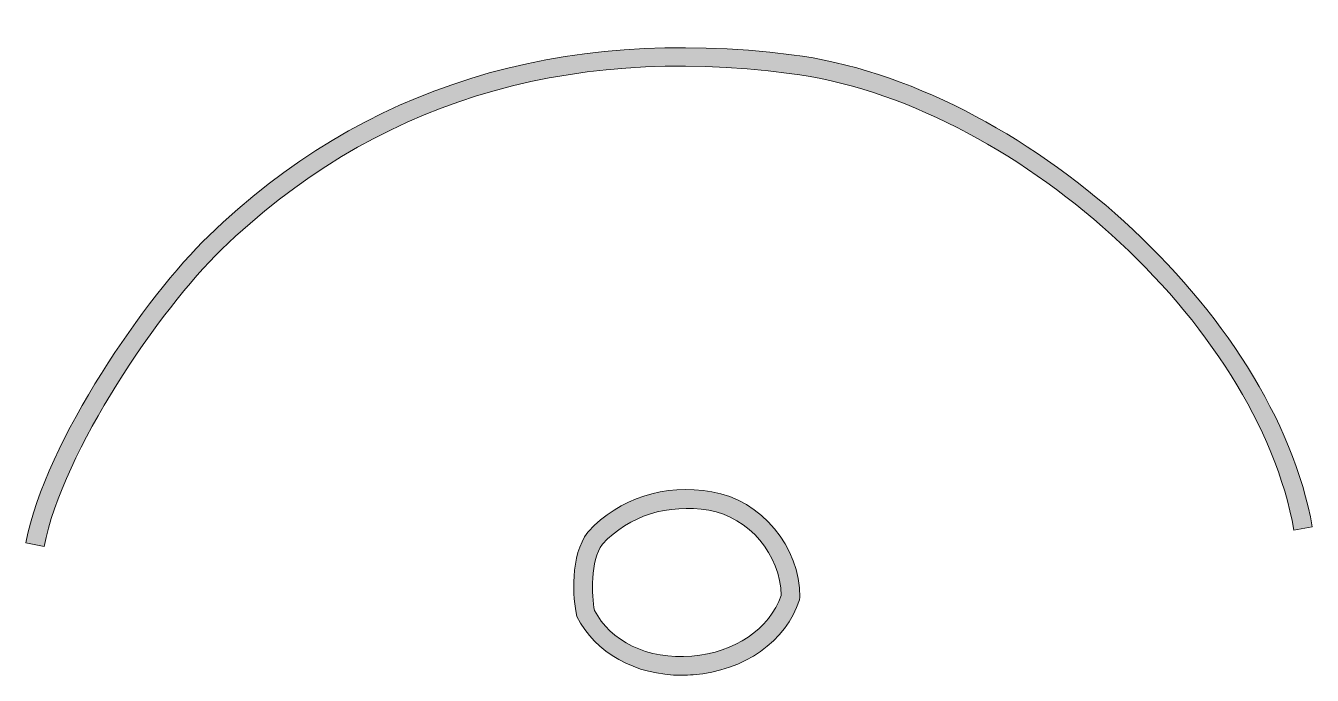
# Model space of a CAD drawing. Header units: millimetres. Extents: x 2.4 to 4.82, y -4.06 to -2.84.
import ezdxf

# ---------------------------------------------------------------- set-up
doc = ezdxf.new("R2010")
doc.units = ezdxf.units.MM
doc.header["$MEASUREMENT"] = 0
doc.layers.add('Outines', color=7, linetype='Continuous', lineweight=0)

msp = doc.modelspace()

# ---------------------------------------------------------------- hatches: boundary and pattern name
at = {"layer": 'Outines', "true_color": 0x231f20, "transparency": 33554687}
h = msp.add_hatch(color=250, dxfattribs=at)
h.dxf.hatch_style = 2
edge = h.paths.add_edge_path()
edge.add_spline(control_points=[(2.4371, -3.8172), (2.4371, -3.8172), (2.4026, -3.8103), (2.4026, -3.8103), (2.4403, -3.6168), (2.6296, -3.3466), (2.7459, -3.2337), (3.0362, -2.9524), (3.4055, -2.8382), (3.842, -2.8927), (4.274, -2.9471), (4.7498, -3.3784), (4.8204, -3.7803), (4.8204, -3.7803), (4.7859, -3.7865), (4.7859, -3.7865), (4.7174, -3.3977), (4.2564, -2.9805), (3.8375, -2.9278), (3.4103, -2.8729), (3.0525, -2.9855), (2.7704, -3.2592), (2.655, -3.3712), (2.4722, -3.6377), (2.4371, -3.8172)], knot_values=[0, 0, 0, 0, 1, 1, 1, 2, 2, 2, 3, 3, 3, 4, 4, 4, 5, 5, 5, 6, 6, 6, 7, 7, 7, 8, 8, 8, 8], degree=3, periodic=0)
h = msp.add_hatch(color=250, dxfattribs=at)
h.dxf.hatch_style = 2
edge = h.paths.add_edge_path()
edge.add_spline(control_points=[(3.4864, -3.8127), (3.4634, -3.8439), (3.4654, -3.9102), (3.4716, -3.9374), (3.5004, -3.9939), (3.571, -4.0311), (3.6544, -4.0232), (3.7352, -4.017), (3.8006, -3.9725), (3.8222, -3.9091), (3.8216, -3.8332), (3.7612, -3.7617), (3.6863, -3.7491), (3.6099, -3.7364), (3.5366, -3.7591), (3.4864, -3.8127)], knot_values=[0, 0, 0, 0, 1, 1, 1, 2, 2, 2, 3, 3, 3, 4, 4, 4, 5, 5, 5, 5], degree=3, periodic=0)
edge = h.paths.add_edge_path()
edge.add_spline(control_points=[(3.636, -4.0594), (3.5484, -4.0594), (3.4725, -4.0173), (3.4385, -3.9491), (3.4299, -3.9136), (3.4258, -3.834), (3.4587, -3.7906), (3.4587, -3.7906), (3.4599, -3.7893), (3.4599, -3.7893), (3.5181, -3.7266), (3.6031, -3.6987), (3.6921, -3.7143), (3.7844, -3.7298), (3.8585, -3.8185), (3.8573, -3.9123), (3.8573, -3.9123), (3.8566, -3.9174), (3.8566, -3.9174), (3.8316, -3.9956), (3.7533, -4.0511), (3.6571, -4.0583), (3.6501, -4.059), (3.643, -4.0594), (3.636, -4.0594)], knot_values=[0, 0, 0, 0, 1, 1, 1, 2, 2, 2, 3, 3, 3, 4, 4, 4, 5, 5, 5, 6, 6, 6, 7, 7, 7, 8, 8, 8, 8], degree=3, periodic=0)

# ---------------------------------------------------------------- linework, layer by layer
at = {"layer": 'Outines'}
for points, knots in [([(2.4371, -3.8172), (2.4371, -3.8172), (2.4026, -3.8103), (2.4026, -3.8103), (2.4403, -3.6168), (2.6296, -3.3466), (2.7459, -3.2337), (3.0362, -2.9524), (3.4055, -2.8382), (3.842, -2.8927), (4.274, -2.9471), (4.7498, -3.3784), (4.8204, -3.7803), (4.8204, -3.7803), (4.7859, -3.7865), (4.7859, -3.7865), (4.7174, -3.3977), (4.2564, -2.9805), (3.8375, -2.9278), (3.4103, -2.8729), (3.0525, -2.9855), (2.7704, -3.2592), (2.655, -3.3712), (2.4722, -3.6377), (2.4371, -3.8172)], [0, 0, 0, 0, 1, 1, 1, 2, 2, 2, 3, 3, 3, 4, 4, 4, 5, 5, 5, 6, 6, 6, 7, 7, 7, 8, 8, 8, 8]), ([(3.636, -4.0594), (3.5484, -4.0594), (3.4725, -4.0173), (3.4385, -3.9491), (3.4299, -3.9136), (3.4258, -3.834), (3.4587, -3.7906), (3.4587, -3.7906), (3.4599, -3.7893), (3.4599, -3.7893), (3.5181, -3.7266), (3.6031, -3.6987), (3.6921, -3.7143), (3.7844, -3.7298), (3.8585, -3.8185), (3.8573, -3.9123), (3.8573, -3.9123), (3.8566, -3.9174), (3.8566, -3.9174), (3.8316, -3.9956), (3.7533, -4.0511), (3.6571, -4.0583), (3.6501, -4.059), (3.643, -4.0594), (3.636, -4.0594)], [0, 0, 0, 0, 1, 1, 1, 2, 2, 2, 3, 3, 3, 4, 4, 4, 5, 5, 5, 6, 6, 6, 7, 7, 7, 8, 8, 8, 8]), ([(3.4864, -3.8127), (3.4634, -3.8439), (3.4654, -3.9102), (3.4716, -3.9374), (3.5004, -3.9939), (3.571, -4.0311), (3.6544, -4.0232), (3.7352, -4.017), (3.8006, -3.9725), (3.8222, -3.9091), (3.8216, -3.8332), (3.7612, -3.7617), (3.6863, -3.7491), (3.6099, -3.7364), (3.5366, -3.7591), (3.4864, -3.8127)], [0, 0, 0, 0, 1, 1, 1, 2, 2, 2, 3, 3, 3, 4, 4, 4, 5, 5, 5, 5])]:
    msp.add_open_spline(points, degree=3, knots=knots, dxfattribs=at)

doc.saveas('drawing.dxf')
